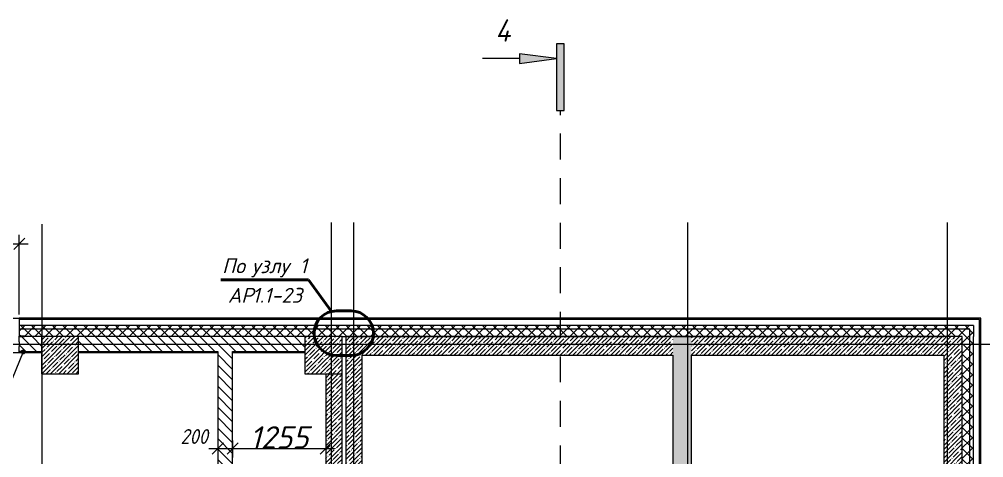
# Model space of a CAD drawing. Header units: millimetres. Extents: x 12986 to 523328, y -9759 to 30092.
# Drawn here: x 475781 to 488780, y 21601 to 27505 of the extents above; entities that cross this region are included whole.
import ezdxf

# ---------------------------------------------------------------- set-up
doc = ezdxf.new("R2010")
doc.units = ezdxf.units.MM
doc.linetypes.add('01 Штриховая _4 мм_', pattern=[600, 350, -250])
for name, color, linetype, lineweight in [('A-ANNO-DIMS', 7, 'Continuous', 9), ('A-DETL', 7, 'Continuous', 9), ('A-DETL-1', 7, 'Continuous', 50), ('A-GENM-1', 7, 'Continuous', 25), ('A-GENM-IDEN', 7, 'Continuous', 9), ('A-WALL', 7, 'Continuous', 5), ('A-WALL-1', 7, 'Continuous', 25), ('A-WALL-FNSH-1', 7, 'Continuous', 9), ('A-WALL-FNSH-2', 7, 'Continuous', 5), ('A-WALL-PATT-1', 7, 'Continuous', 5), ('G-ANNO-SYMB-1', 7, '01 Штриховая _4 мм_', 9), ('G-ANNO-TEXT', 7, 'Continuous', 9), ('I-WALL', 7, 'Continuous', 5), ('S-COLS', 7, 'Continuous', 9), ('S-COLS-1', 7, 'Continuous', 5), ('S-COLS-2', 7, 'Continuous', 25), ('Оси-1', 7, 'Continuous', 20)]:
    doc.layers.add(name, color=color, linetype=linetype, lineweight=lineweight)
for name, color, linetype, lineweight, true_color in [('A-WALL-2', 7, 'Continuous', 13, 0x000000), ('A-WALL-3', 7, 'Continuous', 5, 0x000000), ('A-WALL-PATT-2', 7, 'Continuous', 5, 0xce0000)]:
    doc.layers.add(name, color=color, linetype=linetype, lineweight=lineweight, true_color=true_color)
doc.styles.add('ISOCPEUR_I_1', font='isocpeui.ttf', dxfattribs={"width": 0.9, "height": 250})
doc.styles.add('ISOCPEUR_I_2', font='isocpeui.ttf', dxfattribs={"height": 300})
doc.styles.add('ISOCPEUR_I_3', font='isocpeui.ttf', dxfattribs={"width": 0.9, "height": 200})
doc.dimstyles.new('ISO-2_0_0_9К_СРЕДНИЙ_1', dxfattribs={"dimscale": 304.8, "dimtxt": 199.196235, "dimasz": 0.492126, "dimexe": 0.393701, "dimexo": 0, "dimgap": 0, "dimtad": 1, "dimdec": 0, "dimzin": 0, "dimdsep": 46, "dimtxsty": 'ISOCPEUR_I_3', "dimblk1": 'OBLIQUE', "dimblk2": 'OBLIQUE', "dimsah": 1, "dimcen": 0.09, "dimdle": 0.393701, "dimazin": 0, "dimtfac": 1, "dimtdec": 4, "dimtix": 1, "dimtmove": 2, "dimatfit": 3, "dimfxl": 1, "dimtvp": 1, "dimtolj": 1, "dimtzin": 0, "dimarcsym": 2})
doc.dimstyles.new('ISO-2_0_0_9К_СРЕДНИЙ_2', dxfattribs={"dimscale": 304.8, "dimtxt": 199.196235, "dimasz": 0.492126, "dimexe": 0.393701, "dimexo": 0, "dimgap": 0, "dimtad": 1, "dimdec": 0, "dimzin": 0, "dimdsep": 46, "dimtxsty": 'ISOCPEUR_I_2', "dimblk1": 'OBLIQUE', "dimblk2": 'OBLIQUE', "dimsah": 1, "dimcen": 0.09, "dimdle": 0.393701, "dimazin": 0, "dimtfac": 1, "dimtdec": 4, "dimtix": 1, "dimtmove": 0, "dimatfit": 3, "dimfxl": 1, "dimtvp": 1, "dimtolj": 1, "dimtzin": 0, "dimarcsym": 2})
pattern_1 = [(135, (395430.81, -3869.25), (-70.71068, -70.71068), [])]
pattern_2 = [(45, (395430.81, -3869.25), (-70.71068, 70.71068), []), (135, (395430.81, -3869.25), (-70.71068, -70.71068), [])]
pattern_3 = [(45, (395430.81, -3869.25), (-57.024626, 57.024626), []), (45, (395487.83, -3869.25), (-57.024626, 57.024626), [100.806, -20.161, 3.353, -16.808])]

# ---------------------------------------------------------------- blocks, each defined once
blk = doc.blocks.new('Колонна_Несущая_Прямоугольное сечение - Вн_ЖБ_500х500-V83-АР1_1_Кладочный план 3 этажа')
at = {"layer": 'S-COLS-1'}
h = blk.add_hatch(dxfattribs=at)
h.set_pattern_fill('FP_69', color=256, style=0, pattern_type=2)
h.set_pattern_definition([(45, (-84450, -26850), (-57.02463, 57.02463), []), (45, (-84392.975, -26850), (-57.02463, 57.02463), [100.806, -20.161, 3.353, -16.808])])
h.paths.add_polyline_path([(-250, -250), (250, -250), (250, 250), (-250, 250), (-250, -179)], flags=0)
at = {"layer": 'S-COLS-2'}
for p, q in [((250, 250), (-250, 250)), ((-250, 250), (-250, -250)), ((250, -250), (250, 250)), ((-250, -250), (250, -250))]:
    blk.add_line(p, q, dxfattribs=at)
blk = doc.blocks.new('Колонна_Несущая_Прямоугольное сечение - Вн_ЖБ_500х500-V105-АР1_1_Кладочный план 3 этажа')
at = {"layer": 'S-COLS-1'}
h = blk.add_hatch(dxfattribs=at)
h.set_pattern_fill('FP_94', color=256, style=0, pattern_type=2)
h.set_pattern_definition([(45, (-80900, -26850), (-57.02463, 57.02463), []), (45, (-80842.975, -26850), (-57.02463, 57.02463), [100.806, -20.161, 3.353, -16.808])])
h.paths.add_polyline_path([(-250, -250), (250, -250), (250, 250), (-250, 250), (-250, -179)], flags=0)
at = {"layer": 'S-COLS-2'}
for p, q in [((250, 250), (-250, 250)), ((-250, 250), (-250, -250)), ((250, -250), (250, 250)), ((-250, -250), (250, -250))]:
    blk.add_line(p, q, dxfattribs=at)
blk = doc.blocks.new('Фахверк_СКБ_Уголок - Ф-15_200х4030 h-31747211-АР1_1_Кладочный план 3 этажа')
at = {"layer": 'A-GENM-1'}
for p, q in [((200, 156), (125, 156)), ((125, 156), (125, 81)), ((131, 81), (131, 150)), ((131, 150), (200, 150)), ((200, 150), (200, 156)), ((125, 81), (131, 81)), ((131, 19), (125, 19)), ((125, 19), (125, -56)), ((131, -50), (131, 19)), ((125, -56), (200, -56)), ((200, -50), (131, -50)), ((200, -56), (200, -50))]:
    blk.add_line(p, q, dxfattribs=at)
blk = doc.blocks.new('Разрез - Заголовок разреза-10218885-АР1_1_Кладочный план 3 этажа')
at = {"layer": 'G-ANNO-SYMB-1'}
for points in [[(0, 0.5), (0, -0.5), (-9, -0.5), (-9, 0.5)], [(-6.34, -5.5), (-7.66, -5.5), (-7, -0.5)]]:
    blk.add_hatch(color=256, dxfattribs=at).paths.add_polyline_path(points, flags=0)
for p, q in [((0, 0.5), (-9, 0.5)), ((-9, 0.5), (-9, -0.5)), ((0, -0.5), (0, 0.5)), ((-9, -0.5), (0, -0.5)), ((-7, -0.5), (-7.66, -5.5)), ((-6.34, -5.5), (-7, -0.5)), ((-7.66, -5.5), (-6.34, -5.5)), ((-7, -5.5), (-7, -10.5))]:
    blk.add_line(p, q, dxfattribs=at)
blk = doc.blocks.new('_Oblique')
at = {"color": 0, "linetype": 'ByBlock', "lineweight": -2}
blk.add_line((-0.5, -0.5), (0.5, 0.5), dxfattribs=at)
blk = doc.blocks.new('*D3838')
at = {"layer": 'A-ANNO-DIMS', "color": 0, "lineweight": -2, "transparency": 16777216}
for p, q in [((478336, 21724), (478776, 21724)), ((478456, 21830), (478456, 21604)), ((478656, 21830), (478656, 21604))]:
    blk.add_line(p, q, dxfattribs=at)
at = {"layer": 'Defpoints', "color": 0, "transparency": 16777216}
for p in [(478456, 21830), (478656, 21830), (478656, 21724)]:
    blk.add_point(p, dxfattribs=at)
at = {"layer": 'A-ANNO-DIMS', "color": 0, "lineweight": -2, "transparency": 16777216, "xscale": 150, "yscale": 150, "zscale": 150, "rotation": 180}
blk.add_blockref('_Oblique', (478456, 21724), dxfattribs=at)
at = {"layer": 'A-ANNO-DIMS', "color": 0, "lineweight": -2, "transparency": 16777216, "xscale": 150, "yscale": 150, "zscale": 150}
blk.add_blockref('_Oblique', (478656, 21724), dxfattribs=at)
at = {"layer": 'A-ANNO-DIMS', "color": 0, "transparency": 16777216, "insert": (477954, 21986), "char_height": 200, "width": 455.09, "attachment_point": 1, "line_spacing_factor": 1.149209, "style": 'ISOCPEUR_I_3'}
blk.add_mtext('\\A1;200', dxfattribs=at)
blk = doc.blocks.new('*D3845')
at = {"layer": 'A-ANNO-DIMS', "color": 0, "lineweight": -2, "transparency": 16777216}
for p, q in [((478536, 21724), (480031, 21724)), ((478656, 21830), (478656, 21604)), ((479911, 21830), (479911, 21604))]:
    blk.add_line(p, q, dxfattribs=at)
at = {"layer": 'Defpoints', "color": 0, "transparency": 16777216}
for p in [(478656, 21830), (479911, 21830), (479911, 21724)]:
    blk.add_point(p, dxfattribs=at)
at = {"layer": 'A-ANNO-DIMS', "color": 0, "lineweight": -2, "transparency": 16777216, "xscale": 150, "yscale": 150, "zscale": 150, "rotation": 180}
blk.add_blockref('_Oblique', (478656, 21724), dxfattribs=at)
at = {"layer": 'A-ANNO-DIMS', "color": 0, "lineweight": -2, "transparency": 16777216, "xscale": 150, "yscale": 150, "zscale": 150}
blk.add_blockref('_Oblique', (479911, 21724), dxfattribs=at)
at = {"layer": 'A-ANNO-DIMS', "color": 0, "transparency": 16777216, "insert": (479283, 21874), "char_height": 300, "width": 560.81, "attachment_point": 5, "style": 'ISOCPEUR_I_2'}
blk.add_mtext('\\A1;1255', dxfattribs=at)
blk = doc.blocks.new('*D3861')
at = {"layer": 'A-ANNO-DIMS', "color": 0, "lineweight": -2, "transparency": 16777216}
for p, q in [((472681, 23531), (472681, 24601)), ((475781, 23531), (475781, 24601)), ((472561, 24481), (475901, 24481))]:
    blk.add_line(p, q, dxfattribs=at)
at = {"layer": 'Defpoints', "color": 0, "transparency": 16777216}
for p in [(475781, 24481), (472681, 23531), (475781, 23531)]:
    blk.add_point(p, dxfattribs=at)
at = {"layer": 'A-ANNO-DIMS', "color": 0, "lineweight": -2, "transparency": 16777216, "xscale": 150, "yscale": 150, "zscale": 150, "rotation": 180}
blk.add_blockref('_Oblique', (472681, 24481), dxfattribs=at)
at = {"layer": 'A-ANNO-DIMS', "color": 0, "lineweight": -2, "transparency": 16777216, "xscale": 150, "yscale": 150, "zscale": 150}
blk.add_blockref('_Oblique', (475781, 24481), dxfattribs=at)
at = {"layer": 'A-ANNO-DIMS', "color": 0, "transparency": 16777216, "insert": (474231, 24631), "char_height": 300, "width": 560.81, "attachment_point": 5, "style": 'ISOCPEUR_I_2'}
blk.add_mtext('\\A1;3100', dxfattribs=at)

msp = doc.modelspace()

# ---------------------------------------------------------------- hatches: boundary and pattern name
h = msp.add_hatch()
h.set_pattern_fill('FP_4', color=256, style=0, pattern_type=2)
h.set_pattern_definition(pattern_3)
h.paths.add_polyline_path([(484590.80855, 13400.74642), (484840.80855, 13400.74642), (484840.80855, 14430.74641), (484590.80855, 14430.74641), (484590.80855, 14222.381)], flags=0)
h.paths.add_polyline_path([(484590.80855, 15880.74641), (484840.80855, 15880.74641), (484840.80855, 23230.74629), (484590.80855, 23230.74629), (484590.80855, 17082.30396)], flags=0)
at = {"layer": 'A-GENM-IDEN'}
h = msp.add_hatch(color=256, dxfattribs=at)
edge = h.paths.add_edge_path(flags=0)
edge.add_arc((475832.92537, 23024.74629), 25, 0, 360)
at = {"layer": 'A-WALL-PATT-1'}
h = msp.add_hatch(dxfattribs=at)
h.set_pattern_fill('FP_1', color=256, style=0, pattern_type=2)
h.set_pattern_definition(pattern_1)
h.paths.add_polyline_path([(475780.59204, 23030.74629), (476080.80855, 23030.74629), (476080.80855, 23230.74629), (475780.59204, 23230.74629), (475780.59204, 23099.74629)], flags=0)
h = msp.add_hatch(dxfattribs=at)
h.set_pattern_fill('FP_1', color=256, style=0, pattern_type=2)
h.set_pattern_definition(pattern_1)
h.paths.add_polyline_path([(479630.80855, 23030.74629), (479630.80855, 23230.74629), (476580.80855, 23230.74629), (476580.80855, 23030.74629), (478655.80818, 23030.74629)], flags=0)
h = msp.add_hatch(dxfattribs=at)
h.set_pattern_fill('FP_1', color=256, style=0, pattern_type=2)
h.set_pattern_definition(pattern_1)
h.paths.add_polyline_path([(478455.80818, 20390.69334), (478655.80818, 20390.69334), (478655.80818, 23030.74629), (478455.80818, 23030.74629), (478455.80818, 22802.14988)], flags=0)
at = {"layer": 'A-WALL-PATT-2'}
h = msp.add_hatch(dxfattribs=at)
h.set_pattern_fill('FP_2', color=256, style=0, pattern_type=2)
h.set_pattern_definition(pattern_2)
h.paths.add_polyline_path([(488590.80855, 23330.74629), (488640.80855, 23330.74629), (488640.80855, 23380.74629), (475780.59204, 23380.74629), (475780.59204, 23330.74629), (486431.3388, 23330.74629)], flags=0)
h.paths.add_polyline_path([(472680.59204, 23330.74629), (472680.59204, 23380.74629), (471780.59207, 23380.74629), (471780.59207, 23330.74629)], flags=0)
h.paths.add_polyline_path([(469680.59207, 23330.74629), (469680.59207, 23380.74629), (468340.59204, 23380.74629), (468340.59204, 23330.74629)], flags=0)
h.paths.add_polyline_path([(465040.59204, 23330.74629), (466240.59204, 23330.74629), (466240.59204, 23380.74629), (465040.59204, 23380.74629)], flags=0)
h.paths.add_polyline_path([(461590.59204, 23330.74629), (462540.59204, 23330.74629), (462540.59204, 23380.74629), (461590.59204, 23380.74629)], flags=0)
h.paths.add_polyline_path([(454390.59209, 23330.74629), (454390.59209, 23380.74629), (453290.59209, 23380.74629), (453290.59209, 23330.74629), (453938.93499, 23330.74629)], flags=0)
h.paths.add_polyline_path([(459090.59204, 23330.74629), (459090.59204, 23380.74629), (458290.59206, 23380.74629), (458290.59206, 23330.74629)], flags=0)
h.paths.add_polyline_path([(457390.59206, 23330.74629), (457390.59206, 23380.74629), (455290.59209, 23380.74629), (455290.59209, 23330.74629), (456646.63531, 23330.74629)], flags=0)
h.paths.add_polyline_path([(446190.59209, 23330.74629), (446190.59209, 23380.74629), (445090.87868, 23380.74629), (445090.87868, 23330.74629), (445815.83404, 23330.74629)], flags=0)
h.paths.add_polyline_path([(448690.59209, 23330.74629), (450190.59209, 23330.74629), (450190.59209, 23380.74629), (448690.59209, 23380.74629)], flags=0)
h.paths.add_polyline_path([(444190.87868, 23330.74629), (444190.87868, 23380.74629), (443090.59204, 23380.74629), (443090.59204, 23330.74629), (443108.13373, 23330.74629)], flags=0)
h.paths.add_polyline_path([(437692.73309, 23330.74629), (439990.59204, 23330.74629), (439990.59204, 23380.74629), (437490.8085, 23380.74629), (437490.8085, 23330.74629), (437590.8085, 23330.74629)], flags=0)
h = msp.add_hatch(dxfattribs=at)
h.set_pattern_fill('FP_2', color=256, style=0, pattern_type=2)
h.set_pattern_definition(pattern_2)
h.paths.add_polyline_path([(488590.80855, 23230.74629), (488590.80855, 23330.74629), (475780.59204, 23330.74629), (475781.11378, 23236.74629), (475849.59204, 23236.74629), (475849.59204, 23230.74629), (488490.80855, 23230.74629)], flags=0)
h.paths.add_polyline_path([(468970.80855, 23230.74629), (469611.59207, 23230.74629), (469611.59207, 23236.74629), (469680.59207, 23236.74629), (469680.59207, 23330.74629), (468340.59204, 23330.74629), (468341.11378, 23236.74629), (468409.59204, 23235.89554), (468409.59204, 23230.74629)], flags=0)
h.paths.add_polyline_path([(472680.59204, 23230.74629), (472680.59204, 23330.74629), (471780.59207, 23330.74629), (471781.11381, 23236.74629), (471849.59207, 23236.74629), (471849.59207, 23230.74629), (472180.80855, 23230.74629)], flags=0)
h.paths.add_polyline_path([(458359.59206, 23230.74629), (459021.59204, 23230.74629), (459021.59204, 23236.74629), (459090.59204, 23236.74629), (459090.59204, 23330.74629), (458290.59206, 23330.74629), (458291.1138, 23236.74629), (458359.59206, 23236.74629)], flags=0)
h.paths.add_polyline_path([(466240.59204, 23230.74629), (466240.59204, 23330.74629), (465040.59204, 23330.74629), (465041.11378, 23236.74629), (465109.59204, 23236.74629), (465109.59204, 23230.74629), (465740.80855, 23230.74629)], flags=0)
h.paths.add_polyline_path([(461590.59204, 23230.74629), (462471.59204, 23230.74629), (462471.59204, 23236.74629), (462540.59204, 23236.74629), (462540.59204, 23330.74629), (461590.59204, 23330.74629)], flags=0)
h.paths.add_polyline_path([(453359.59209, 23230.74629), (454321.59209, 23230.74629), (454321.59209, 23236.74629), (454390.59209, 23236.74629), (454390.59209, 23330.74629), (453290.59209, 23330.74629), (453291.11383, 23236.74629), (453359.59209, 23236.74629)], flags=0)
h.paths.add_polyline_path([(455359.59209, 23230.74629), (457321.59206, 23230.74629), (457321.59206, 23236.74629), (457390.59206, 23236.74629), (457390.59206, 23330.74629), (455290.59209, 23330.74629), (455291.11383, 23236.74629), (455359.59209, 23236.74629), (455359.59209, 23234.032)], flags=0)
h.paths.add_polyline_path([(450190.59209, 23230.74629), (450190.59209, 23330.74629), (448690.59209, 23330.74629), (448691.11383, 23236.74629), (448759.59209, 23236.74629), (448759.59209, 23230.74629)], flags=0)
h.paths.add_polyline_path([(446121.59209, 23230.74629), (446121.59209, 23236.74629), (446190.59209, 23236.74629), (446190.59209, 23330.74629), (445090.87868, 23330.74629), (445091.40042, 23236.74629), (445159.87868, 23236.74629), (445159.87868, 23230.74629), (445815.83404, 23230.74629)], flags=0)
h.paths.add_polyline_path([(444190.87868, 23230.74629), (444190.87868, 23330.74629), (443090.59204, 23330.74629), (443090.59204, 23236.74629), (443159.59204, 23236.74629), (443159.59204, 23230.74629)], flags=0)
h.paths.add_polyline_path([(437692.73309, 23230.74629), (439921.59204, 23230.74629), (439921.59204, 23236.74629), (439990.59204, 23236.74629), (439990.59204, 23330.74629), (437590.80855, 23330.74629), (437590.80932, 23230.74632)], flags=0)
h = msp.add_hatch(dxfattribs=at)
h.set_pattern_fill('FP_2', color=256, style=0, pattern_type=2)
h.set_pattern_definition(pattern_2)
h.paths.add_polyline_path([(488640.80855, 17550.74642), (488640.80855, 23330.74629), (488590.80855, 23330.74629), (488590.80855, 17550.74642)], flags=0)
h = msp.add_hatch(dxfattribs=at)
h.set_pattern_fill('FP_4', color=256, style=0, pattern_type=2)
h.set_pattern_definition(pattern_3)
h.paths.add_polyline_path([(480400.80859, 22980.74632), (484590.80855, 22980.74632), (484590.80855, 23230.74632), (480180.80859, 23230.74632), (480180.80859, 22980.74632)], flags=0)
h = msp.add_hatch(dxfattribs=at)
h.set_pattern_fill('FP_4', color=256, style=0, pattern_type=2)
h.set_pattern_definition(pattern_3)
h.paths.add_polyline_path([(486431.3388, 22980.74629), (488240.80855, 22980.74629), (488240.80855, 23230.74629), (484840.80855, 23230.74629), (484840.80855, 22980.74629)], flags=0)
h = msp.add_hatch(dxfattribs=at)
h.set_pattern_fill('FP_4', color=256, style=0, pattern_type=2)
h.set_pattern_definition(pattern_3)
h.paths.add_polyline_path([(488240.80855, 17280.74642), (488490.80855, 17280.74642), (488490.80855, 23230.74629), (488240.80855, 23230.74629), (488240.80855, 19942.22692)], flags=0)
h = msp.add_hatch(dxfattribs=at)
h.set_pattern_fill('FP_2', color=256, style=0, pattern_type=2)
h.set_pattern_definition(pattern_2)
h.paths.add_polyline_path([(488590.80855, 17550.74642), (488590.80855, 23230.74629), (488490.80855, 23230.74629), (488490.80855, 17550.74642)], flags=0)
h = msp.add_hatch(dxfattribs=at)
h.set_pattern_fill('FP_4', color=256, style=0, pattern_type=2)
h.set_pattern_definition(pattern_3)
h.paths.add_polyline_path([(480180.80859, 18830.74642), (480400.80859, 18830.74642), (480400.80859, 22980.74632), (480180.80859, 22980.74632), (480180.80859, 19942.22692)], flags=0)
h = msp.add_hatch(dxfattribs=at)
h.set_pattern_fill('FP_4', color=256, style=0, pattern_type=2)
h.set_pattern_definition(pattern_3)
h.paths.add_polyline_path([(479910.80855, 19330.74648), (480130.80855, 19330.74648), (480130.80855, 22730.74629), (479910.80855, 22730.74629), (479910.80855, 19942.22692)], flags=0)

# ---------------------------------------------------------------- linework, layer by layer
at = {"layer": 'A-DETL'}
for p, q in [((488640.80855, 23380.74629), (475780.59204, 23380.74629)), ((488640.80855, 17550.74642), (488640.80855, 23230.74629))]:
    msp.add_line(p, q, dxfattribs=at)
at = {"layer": 'A-DETL-1'}
for p, q in [((479679.30645, 23997.65417), (478499.30645, 23997.65417)), ((479679.30645, 23997.65417), (479986.97488, 23569.98575)), ((480254.37109, 23577.65417), (480054.37109, 23577.65417)), ((480254.37109, 22977.65417), (480054.37109, 22977.65417))]:
    msp.add_line(p, q, dxfattribs=at)
for centre, start, end in [((480054.37109, 23277.65417), 90, 180), ((480254.37109, 23277.65417), 0, 90), ((480054.37109, 23277.65417), 180, 270), ((480254.37109, 23277.65417), 270, 0)]:
    msp.add_arc(centre, 300, start, end, dxfattribs=at)
at = {"layer": 'A-GENM-IDEN'}
msp.add_line((475832.92537, 23024.74629), (475682.80239, 22663.6795), dxfattribs=at)
msp.add_circle((475832.92537, 23024.74629), 25, dxfattribs=at)
at = {"layer": 'A-WALL'}
for p, q in [((488720.80855, 23460.74629), (475780.59204, 23460.74629)), ((488720.80855, 17760.74642), (488720.80855, 23460.74629)), ((488590.80855, 23330.74629), (475780.59204, 23330.74629)), ((488590.80855, 17550.74642), (488590.80855, 23330.74629)), ((488640.80855, 23380.74629), (488640.80855, 23230.74629))]:
    msp.add_line(p, q, dxfattribs=at)
at = {"layer": 'A-WALL-1'}
for p, q in [((472680.59204, 23480.74629), (475780.59204, 23480.74629)), ((475780.59204, 23460.74629), (475780.59204, 23236.74629)), ((480130.80855, 23230.74629), (488240.80855, 23230.74629))]:
    msp.add_line(p, q, dxfattribs=at)
at = {"layer": 'A-WALL-2'}
for p, q in [((475780.59204, 23161.74629), (475780.59204, 23099.74629)), ((476080.80855, 23230.74629), (475849.59204, 23230.74629)), ((479630.80855, 23230.74629), (476580.80855, 23230.74629)), ((475849.59204, 23030.74629), (476080.80855, 23030.74629)), ((476580.80855, 23030.74629), (478455.80818, 23030.74629)), ((478655.80818, 23030.74629), (479630.80855, 23030.74629))]:
    msp.add_line(p, q, dxfattribs=at)
at = {"layer": 'A-WALL-3'}
for p, q in [((480180.80859, 23230.74632), (480180.80859, 18830.74642)), ((484590.80855, 23230.74632), (480180.80859, 23230.74632)), ((488240.80855, 23230.74629), (484590.80855, 23230.74629)), ((488490.80855, 23230.74629), (488240.80855, 23230.74629)), ((488490.80855, 17530.74642), (488490.80855, 23230.74629)), ((480400.80859, 19810.74629), (480400.80859, 22980.74632)), ((480400.80859, 22980.74632), (484590.80855, 22980.74632)), ((484590.80855, 22980.74632), (484590.80855, 19810.74629)), ((484840.80855, 15880.74641), (484840.80855, 22980.74629)), ((484840.80855, 22980.74629), (488240.80855, 22980.74629)), ((488240.80855, 22980.74629), (488240.80855, 13400.74642)), ((479910.80855, 22730.74629), (479910.80855, 19330.74648)), ((480130.80855, 19330.74648), (480130.80855, 22730.74629))]:
    msp.add_line(p, q, dxfattribs=at)
at = {"layer": 'A-WALL-FNSH-1'}
for p, q in [((488740.80855, 23480.74629), (475780.59204, 23480.74629)), ((475780.59204, 23480.74629), (475780.59204, 23460.74629)), ((488740.80855, 17530.74642), (488740.80855, 23480.74629))]:
    msp.add_line(p, q, dxfattribs=at)
at = {"layer": 'A-WALL-FNSH-2'}
for p, q in [((478455.80818, 23030.74629), (478455.80818, 20390.69334)), ((478655.80818, 20790.74615), (478655.80818, 23030.74629))]:
    msp.add_line(p, q, dxfattribs=at)
at = {"layer": 'G-ANNO-SYMB-1'}
msp.add_line((483073.45328, -8584.17607), (483073.45328, 26275.69061), dxfattribs=at)
at = {"layer": 'I-WALL'}
for p, q in [((476080.80855, 23010.74632), (472680.80855, 23010.74632)), ((478455.80818, 23010.74632), (476580.80855, 23010.74632)), ((479630.80855, 23010.74632), (478655.80818, 23010.74632))]:
    msp.add_line(p, q, dxfattribs=at)
at = {"layer": 'Оси-1'}
for p, q in [((476090.80852, -8019.25359), (476090.80852, 24745.89245)), ((479990.80852, -8019.25359), (479990.80852, 24767.68957)), ((480290.80852, -6749.25359), (480290.80852, 24767.68957)), ((484790.80852, -8019.25359), (484790.80852, 24767.68957)), ((488290.80852, -8019.25359), (488290.80852, 24767.68957)), ((389220.80855, 23130.74623), (521382.43658, 23130.74623))]:
    msp.add_line(p, q, dxfattribs=at)

# ---------------------------------------------------------------- block references
at = {"layer": 'A-GENM-1'}
msp.add_blockref('Фахверк_СКБ_Уголок - Ф-15_200х4030 h-31747211-АР1_1_Кладочный план 3 этажа', (475649.59204, 23080.74629), dxfattribs=at)
at = {"layer": 'G-ANNO-SYMB-1', "xscale": 99.99999999999993, "yscale": 99.99999999999993, "zscale": 99.99999999999993, "rotation": 269.9999999999998}
msp.add_blockref('Разрез - Заголовок разреза-10218885-АР1_1_Кладочный план 3 этажа', (483073.45328, 26275.69061), dxfattribs=at)
at = {"layer": 'S-COLS'}
for name, p in [('Колонна_Несущая_Прямоугольное сечение - Вн_ЖБ_500х500-V105-АР1_1_Кладочный план 3 этажа', (476330.80855, 22980.74629)), ('Колонна_Несущая_Прямоугольное сечение - Вн_ЖБ_500х500-V83-АР1_1_Кладочный план 3 этажа', (479880.80855, 22980.74629))]:
    msp.add_blockref(name, p, dxfattribs=at)

# ---------------------------------------------------------------- texts
at = {"layer": 'G-ANNO-SYMB-1', "insert": (482195.82396, 27504.28006), "char_height": 300, "width": 296.624375, "attachment_point": 1, "style": 'ISOCPEUR_I_1'}
msp.add_mtext('\\fISOCPEUR|b0|i1|c204|p34|;4', dxfattribs=at)
at = {"layer": 'G-ANNO-TEXT', "char_height": 200, "attachment_point": 1, "style": 'ISOCPEUR_I_2'}
for s, insert, width in [('По', (478514.53356, 24285.02215), 346.329), ('узлу', (478913.39293, 24285.02215), 627.7213125), (' 1', (479431.31481, 24285.02215), 252.5315625), ('АР', (478591.92418, 23888.14715), 396.8353125), ('1.1-23', (478919.34606, 23888.14715), 779.24025)]:
    msp.add_mtext(s, dxfattribs=dict(at, insert=insert, width=width))

# ---------------------------------------------------------------- dimensions: what is measured, and where the dimension line sits
at = {"layer": 'A-ANNO-DIMS'}
for base, p1, p2, override, picture, middle in [((475780.59204, 24480.7739), (472680.59204, 23530.74629), (475780.59204, 23530.74629), {"dimpost": '<>', "dimfxl": 3100}, '*D3861', (474230.59204, 24630.7739)), ((479910.80855, 21724.35485), (478655.80818, 21830.42087), (479910.80855, 21830.42087), {"dimpost": '<>', "dimfxl": 1255.000371}, '*D3845', (479283.30836, 21874.35485))]:
    dim = msp.add_linear_dim(base=base, p1=p1, p2=p2, dimstyle='ISO-2_0_0_9К_СРЕДНИЙ_2', override=override, dxfattribs=at)
    dim.commit()
    dim.dimension.update_dxf_attribs({"geometry": picture, "text_midpoint": middle})
dim = msp.add_linear_dim(base=(478655.80818, 21724.35485), p1=(478455.80818, 21830.42087), p2=(478655.80818, 21830.42087), dimstyle='ISO-2_0_0_9К_СРЕДНИЙ_1', override={"dimpost": '<>', "dimfxl": 200}, dxfattribs=at)
dim.commit()
dim.dimension.update_dxf_attribs({"geometry": '*D3838', "text_midpoint": (478181.50769, 21852.31267), "dimtype": 160})

doc.saveas('drawing.dxf')
